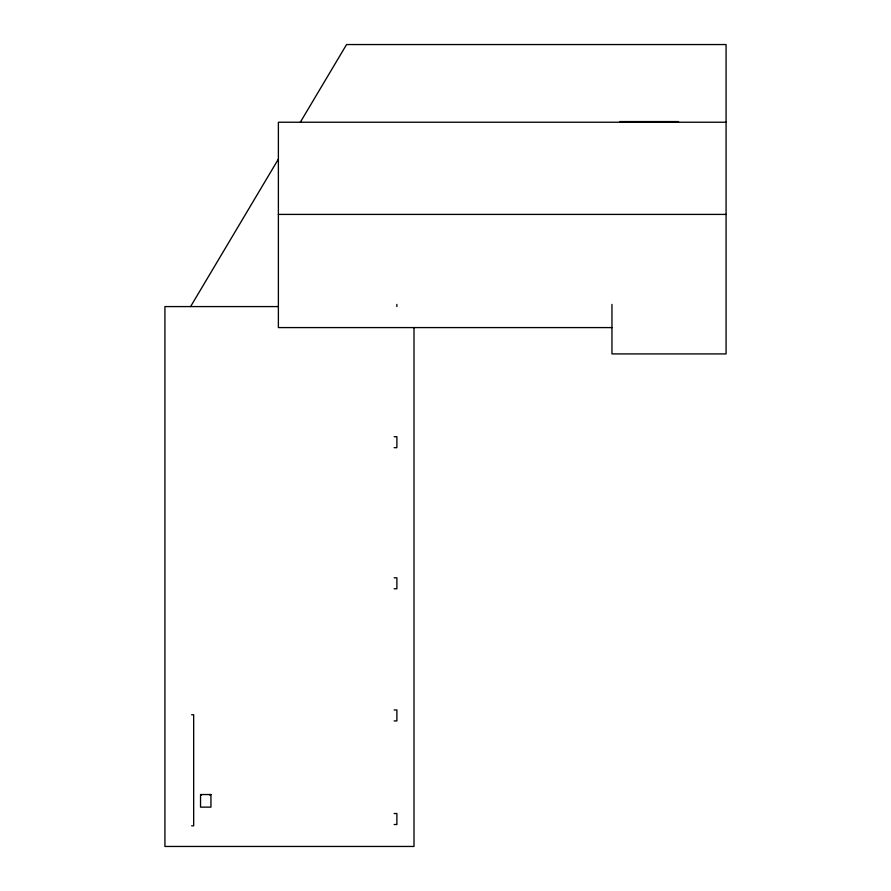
<?xml version="1.0" encoding="UTF-8"?>
<svg xmlns="http://www.w3.org/2000/svg" width="891" height="891" viewBox="0 0 891 891"><rect width="100%" height="100%" fill="white"/><g stroke="black" fill="none" stroke-linecap="round" stroke-linejoin="round"><path stroke-width="1.34" d="M190.596 306.582L278.382 159.11M300.323 122.234L346.566 44.55L726.076 44.55L726.076 353.916L611.961 353.916L611.961 304.388M726.076 122.234L278.382 122.234L278.382 327.587L611.961 327.587M278.382 214.408L726.076 214.408M278.103 306.582L164.924 306.582L164.924 846.45L414.003 846.45L414.003 327.454M394.145 436.701L396.885 436.701L396.885 447.672L394.145 447.672M394.145 577.791L396.885 577.791L396.885 588.762L394.145 588.762M394.145 709.949L396.885 709.949L396.885 720.919L394.145 720.919M191.621 714.771L193.67 714.771L193.67 825.823L191.621 825.823M394.145 813.528L396.885 813.528L396.885 824.509L394.145 824.509M678.452 122.234L678.452 121.577L620.08 121.577L620.08 122.234M396.885 304.388L396.885 306.582M210.064 794.538L210.064 795.407M201.411 794.538L201.411 795.407M210.944 794.538L200.542 794.538L200.542 807.135L210.944 807.135L210.944 794.538"/></g></svg>
